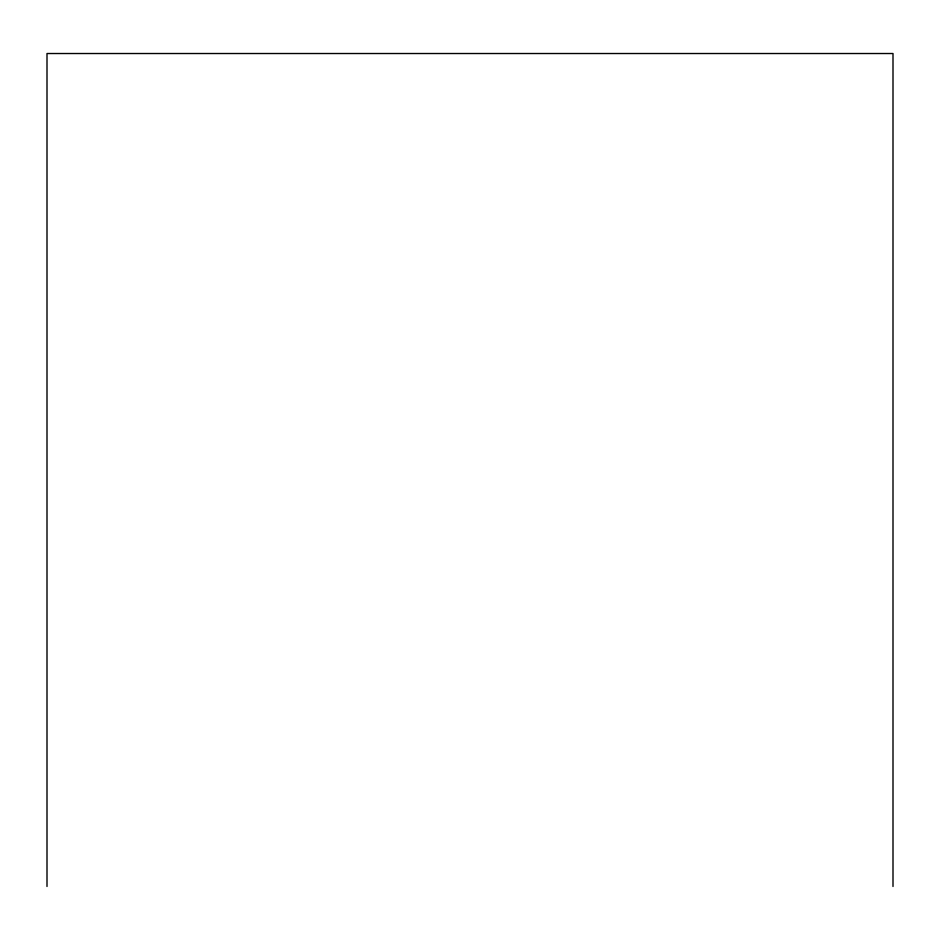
<?xml version="1.0" encoding="UTF-8"?>
<svg xmlns="http://www.w3.org/2000/svg" width="940" height="940" viewBox="0 0 940 940"><rect width="100%" height="100%" fill="white"/><g stroke="black" fill="none" stroke-linecap="round" stroke-linejoin="round"><path stroke-width="1.41" d="M893 886.479L893 53.521L47 53.521L47 886.479"/></g></svg>
